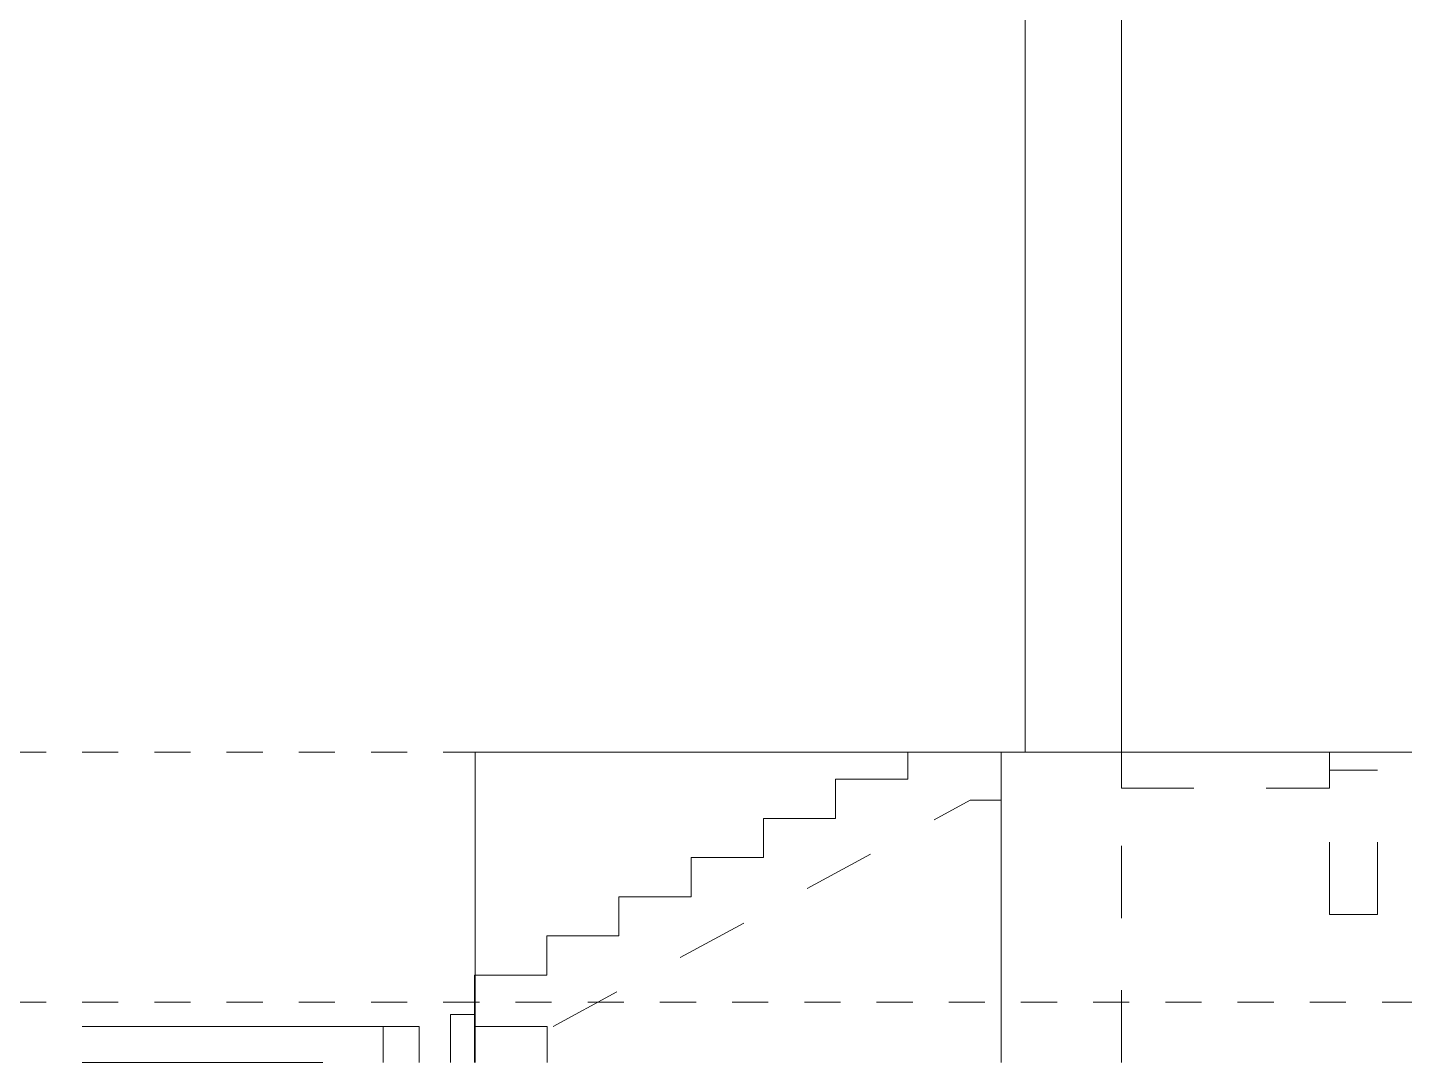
# Model space of a CAD drawing. Header units: millimetres. Extents: x 663313 to 1226001, y 1431724 to 1620898.
# Drawn here: x 663721.58 to 663727.3, y 1524730.48 to 1524734.78 of the extents above; entities that cross this region are included whole.
import ezdxf

# ---------------------------------------------------------------- set-up
doc = ezdxf.new("R2010")
doc.units = ezdxf.units.MM
for name, pattern in [('XKITLINE00', [0]), ('XKITLINE01', [4, 1, -1, 1, -1]), ('XKITLINE02', [4, 2, -2])]:
    doc.linetypes.add(name, pattern=pattern)
doc.layers.add('000 - 0_HIDE_OBJ_FRAMING_DEF_SUB', color=7, linetype='Continuous', plot=False)
doc.layers.add('Part', color=7, linetype='Continuous', lineweight=0)
doc.layers.add('S-GRID', color=7, linetype='Continuous', lineweight=9)

# ---------------------------------------------------------------- blocks, each defined once
blk = doc.blocks.new('*A2517971')
at = {"layer": 'S-GRID', "color": 7, "linetype": 'XKITLINE01', "lineweight": 0}
blk.add_line((170.447252, -8.917964), (412.473057, -8.917964), dxfattribs=at)
blk = doc.blocks.new('*A2518972')
at = {"layer": 'S-GRID', "color": 7, "linetype": 'XKITLINE01', "lineweight": 0}
blk.add_line((170.447252, -15.851297), (412.473057, -15.851297), dxfattribs=at)
blk = doc.blocks.new('*A2519973')
at = {"layer": '000 - 0_HIDE_OBJ_FRAMING_DEF_SUB', "color": 7, "linetype": 'XKITLINE00', "lineweight": 0}
for p, q in [((397.067264, -8.917964), (205.900536, -8.917964)), ((205.900571, -17.517964), (205.900571, -8.917964))]:
    blk.add_line(p, q, dxfattribs=at)
at = {"layer": '000 - 0_HIDE_OBJ_FRAMING_DEF_SUB', "color": 7, "linetype": 'XKITLINE02', "lineweight": 0}
blk.add_line((209.233872, -17.517964), (209.233872, -8.917964), dxfattribs=at)
blk = doc.blocks.new('*A25841038')
at = {"layer": 'Part', "color": 7, "linetype": 'XKITLINE02', "lineweight": 0}
for p, q in [((205.89389, -8.917964), (203.313903, -8.917964)), ((203.313919, -8.917964), (203.313919, -9.67035)), ((205.89389, -10.251297), (205.89389, -8.917964)), ((203.313919, -9.67035), (201.313903, -9.67035)), ((201.313919, -9.67035), (201.313919, -10.756083)), ((193.494789, -16.517964), (205.038447, -10.251297)), ((205.89389, -10.251297), (205.03843, -10.251297)), ((201.313919, -10.756083), (199.313903, -10.756083)), ((199.313919, -10.756083), (199.313919, -11.841817)), ((199.313919, -11.841817), (197.313903, -11.841817)), ((197.313919, -11.841817), (197.313919, -12.92755)), ((197.313919, -12.92755), (195.313903, -12.92755)), ((195.313919, -12.92755), (195.313919, -14.013283)), ((195.313919, -14.013283), (193.313903, -14.013283)), ((193.313919, -15.099017), (193.313919, -14.013283)), ((191.32724, -15.099017), (193.313919, -15.099017)), ((191.32724, -16.517964), (193.494789, -16.517964))]:
    blk.add_line(p, q, dxfattribs=at)
at = {"layer": 'Part', "color": 7, "linetype": 'XKITLINE00', "lineweight": 0}
for p, q in [((191.313903, -15.099017), (191.32724, -15.099017)), ((191.313919, -16.517964), (191.313919, -15.099017)), ((191.313903, -16.517964), (191.32724, -16.517964))]:
    blk.add_line(p, q, dxfattribs=at)
blk = doc.blocks.new('*A25851039')
at = {"layer": '000 - 0_HIDE_OBJ_FRAMING_DEF_SUB', "color": 7, "linetype": 'XKITLINE00', "lineweight": 0}
for p, q in [((191.327221, -8.917964), (191.32724, -8.917964)), ((191.32724, -8.917964), (205.900576, -8.917964)), ((191.32724, -17.517964), (191.32724, -8.917964)), ((205.900576, -17.517964), (205.900576, -8.917964))]:
    blk.add_line(p, q, dxfattribs=at)
at = {"layer": '000 - 0_HIDE_OBJ_FRAMING_DEF_SUB', "color": 7, "linetype": 'XKITLINE02', "lineweight": 0}
for p, q in [((191.327221, -17.517964), (191.327221, -8.917964)), ((205.900556, -17.517964), (205.900556, -8.917964))]:
    blk.add_line(p, q, dxfattribs=at)
blk = doc.blocks.new('*A26481102')
at = {"layer": 'Part', "color": 7, "linetype": 'XKITLINE00', "lineweight": 0}
for p, q in [((180.447252, -16.517964), (188.780586, -16.517964)), ((188.780569, -16.517964), (188.780586, -16.517964)), ((188.780586, -16.517964), (188.780586, -17.517964)), ((180.447252, -17.517964), (187.113919, -17.517964))]:
    blk.add_line(p, q, dxfattribs=at)
blk = doc.blocks.new('*A26491103')
at = {"layer": 'Part', "color": 7, "linetype": 'XKITLINE02', "lineweight": 0}
for p, q in [((191.326928, -16.517964), (191.327221, -16.517964)), ((191.327221, -16.517964), (193.327221, -16.517964)), ((191.327221, -17.517964), (191.327221, -16.517964)), ((193.326928, -16.517964), (193.327221, -16.517964)), ((193.327221, -17.517964), (193.327221, -16.517964))]:
    blk.add_line(p, q, dxfattribs=at)
blk = doc.blocks.new('*A26501104')
at = {"layer": 'Part', "color": 7, "linetype": 'XKITLINE00', "lineweight": 0}
for p, q in [((190.647236, -16.184631), (190.647252, -16.184631)), ((190.647252, -16.184631), (191.313919, -16.184631)), ((190.647252, -17.517964), (190.647252, -16.184631)), ((191.313903, -16.184631), (191.313919, -16.184631)), ((191.313919, -17.517964), (191.313919, -16.184631)), ((188.780569, -16.517964), (188.780586, -16.517964)), ((188.780586, -16.517964), (189.780586, -16.517964)), ((188.780586, -17.517964), (188.780586, -16.517964)), ((189.780569, -16.517964), (189.780586, -16.517964)), ((189.780586, -17.517964), (189.780586, -16.517964))]:
    blk.add_line(p, q, dxfattribs=at)
blk = doc.blocks.new('*A26751129')
at = {"layer": 'Part', "color": 7, "linetype": 'XKITLINE02', "lineweight": 0}
for p, q in [((214.991879, -9.417964), (216.325215, -9.417964)), ((214.991882, -13.417964), (214.991882, -9.417964)), ((216.325215, -13.417964), (216.325215, -9.417964)), ((214.991879, -13.417964), (216.325215, -13.417964))]:
    blk.add_line(p, q, dxfattribs=at)
blk = doc.blocks.new('*A26761130')
at = {"layer": 'Part', "color": 7, "linetype": 'XKITLINE02', "lineweight": 0}
for p, q in [((209.233873, -8.917964), (209.233876, -8.917964)), ((209.233876, -8.917964), (214.991882, -8.917964)), ((209.233876, -9.917964), (209.233876, -8.917964)), ((214.991882, -8.917964), (214.991882, -9.917964)), ((209.233873, -9.917964), (214.991882, -9.917964)), ((214.991882, -9.917964), (214.99188, -9.917964))]:
    blk.add_line(p, q, dxfattribs=at)
blk = doc.blocks.new('*A26811135')
at = {"layer": 'Part', "color": 7, "linetype": 'XKITLINE00', "lineweight": 0}
for p, q in [((206.567262, 12.415369), (206.567279, 12.415369)), ((206.567279, -8.917981), (206.567279, 12.415369)), ((206.567279, 12.415369), (209.233946, 12.415369)), ((209.233946, 12.415369), (209.233928, 12.415369)), ((209.233946, -8.917981), (209.233946, 12.415369))]:
    blk.add_line(p, q, dxfattribs=at)
at = {"layer": 'Part', "color": 7, "linetype": 'XKITLINE02', "lineweight": 0}
for p, q in [((206.567262, -8.917981), (206.567262, 12.415369)), ((206.567262, 12.415369), (206.567279, 12.415369)), ((209.233928, -8.917981), (209.233928, 12.415369)), ((206.567279, -8.917981), (206.567262, -8.917981)), ((206.567262, -8.917981), (209.233946, -8.917981))]:
    blk.add_line(p, q, dxfattribs=at)

msp = doc.modelspace()

# ---------------------------------------------------------------- block references
at = {"color": 7, "lineweight": 0, "xscale": 0.15, "yscale": 0.15, "zscale": 0.15}
for name in ['*A26811135', '*A2517971', '*A25841038', '*A25851039', '*A2519973', '*A26761130', '*A26751129', '*A2518972', '*A26481102', '*A26501104', '*A26491103']:
    msp.add_blockref(name, (663694.7436, 1524733.1057), dxfattribs=at)

doc.saveas('drawing.dxf')
